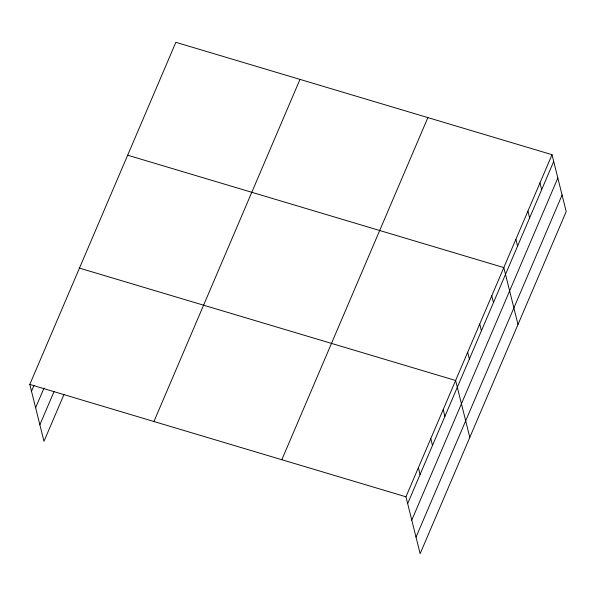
<?xml version="1.0" encoding="UTF-8"?>
<svg xmlns="http://www.w3.org/2000/svg" width="596" height="596" viewBox="0 0 596 596"><rect width="100%" height="100%" fill="white"/><g stroke="black" fill="none" stroke-linecap="round" stroke-linejoin="round"><path stroke-width="0.89" d="M64.07 394.276L43.985 441.316L29.8 384.427L175.857 42.309L552.015 154.684L566.2 211.573L420.143 553.691L405.958 496.803L552.015 154.684M31.491 391.222L34.047 385.232M35.618 407.753L44.015 388.078M39.865 424.784L54.102 391.43M153.932 421.514L299.989 79.387M281.826 459.725L427.883 117.598M407.657 503.598L553.706 161.471M411.776 520.129L557.834 178.003M416.023 537.16L562.08 195.034M127.656 155.206L503.821 267.582L517.998 324.47M79.462 268.111L455.62 380.486L469.804 437.367M29.8 384.427L405.958 496.803M539.969 182.905L541.66 189.699M527.914 211.133L529.613 217.92M515.868 239.354L517.559 246.148M491.767 295.81L493.458 302.597M479.72 324.03L481.412 330.825M467.666 352.258L469.365 359.045M443.208 409.564L444.899 416.351M430.789 438.641L432.48 445.435M418.377 467.726L420.068 474.513"/></g></svg>
